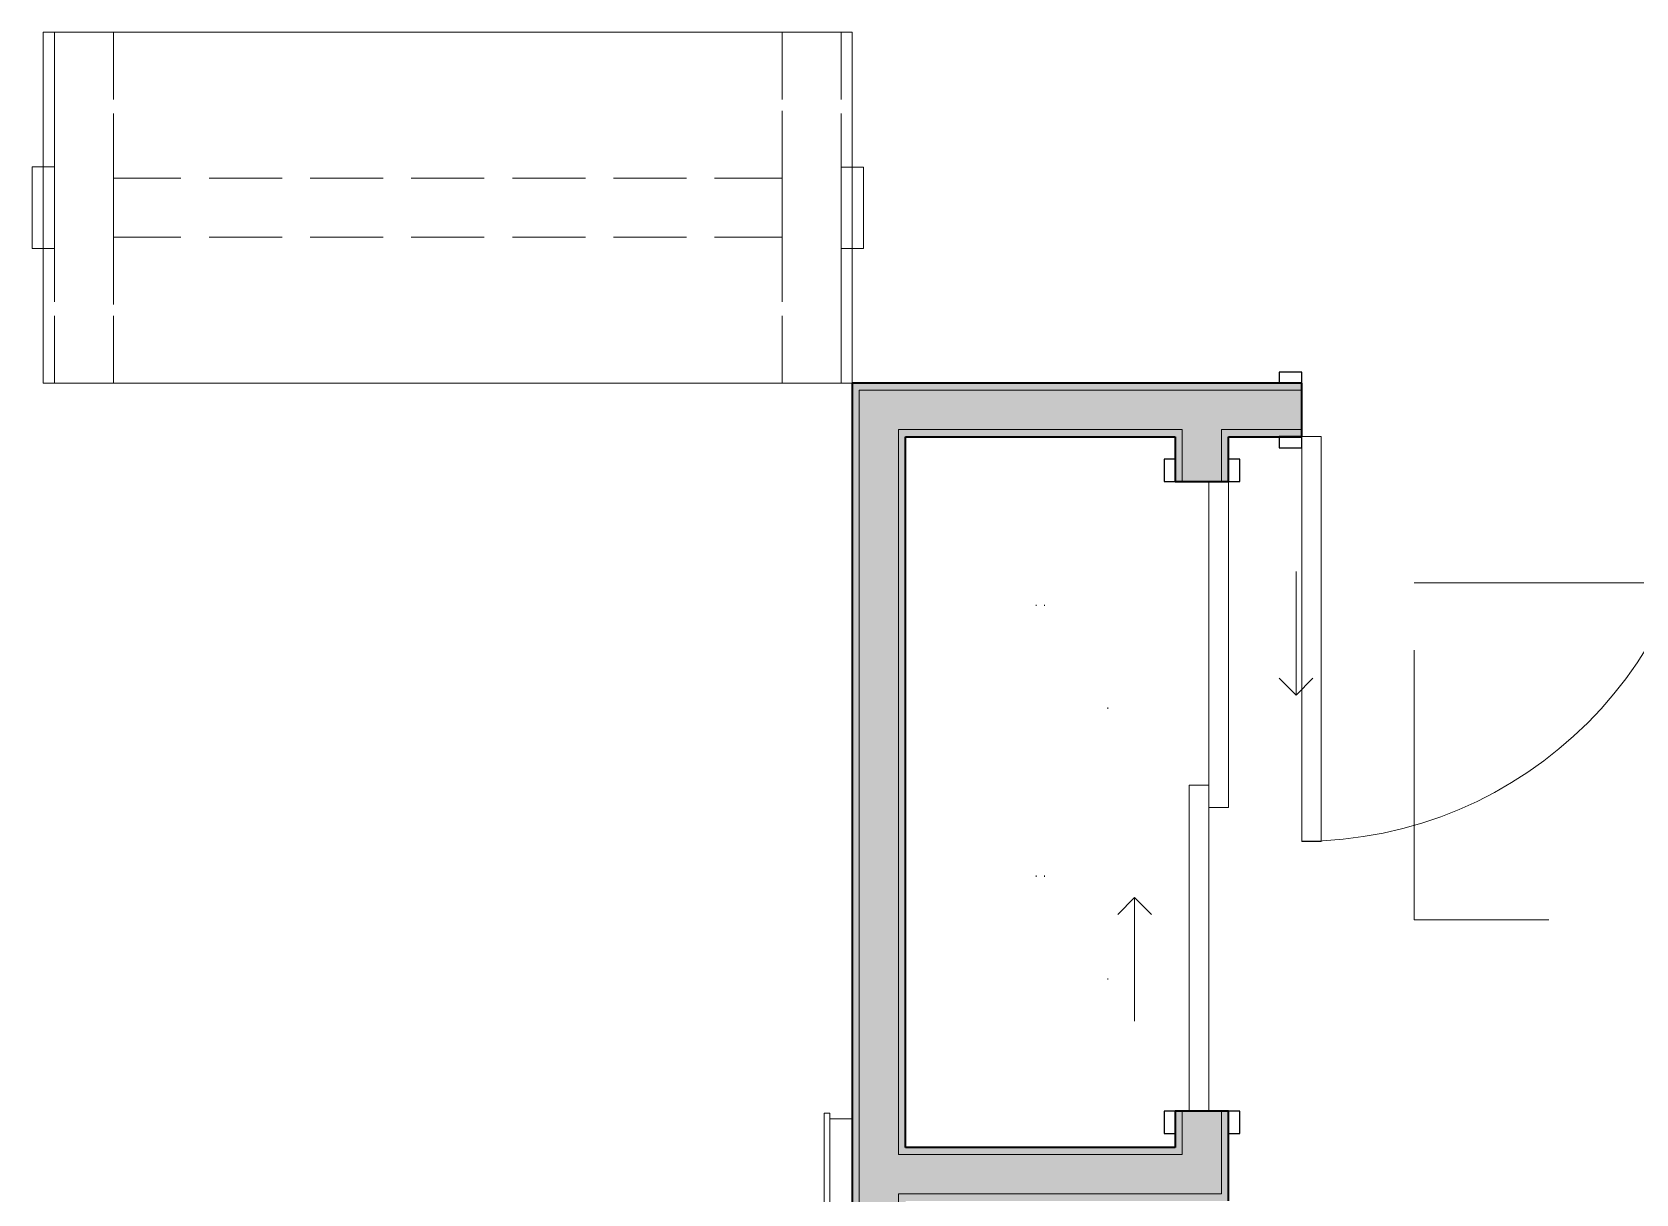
# Model space of a CAD drawing. Header units: inches. Extents: x 6 to 8416, y -388 to 6104.
# Drawn here: x 5099.2 to 5241.9, y 64.6 to 167.9 of the extents above; entities that cross this region are included whole.
import ezdxf

# ---------------------------------------------------------------- set-up
doc = ezdxf.new("R2010")
doc.units = ezdxf.units.IN
doc.header["$MEASUREMENT"] = 0
for name, pattern in [('Dash 1_16_', [48, 24, -24]), ('Dot 1_16_', [24, 0, -24]), ('Hidden 1_16_', [36, 24, -12]), ('Hidden 1_8_', [9, 6, -3])]:
    doc.linetypes.add(name, pattern=pattern)
for name, color, linetype, lineweight in [('A-DOOR', 31, 'Continuous', 18), ('A-DOOR-FRAM', 31, 'Continuous', 25), ('A-GENM', 13, 'Continuous', 18), ('A-WALL', 113, 'Continuous', 25), ('A-WALL-PATT', 111, 'Continuous', 35), ('I-WALL', 2, 'Continuous', 25), ('Q-CASE', 31, 'Continuous', 18), ('Q-SPCQ', 91, 'Continuous', 18)]:
    doc.layers.add(name, color=color, linetype=linetype, lineweight=lineweight)

# ---------------------------------------------------------------- blocks, each defined once
blk = doc.blocks.new('Unit-Double-Sliding-Flush-ICC ADA-AM - 56_ x 84_-FG-NR __U-S2 _ SLIDING CLOSET_-5466156-LEVEL 3 - PLAN Copy 1 Copy 1')
at = {"layer": 'A-DOOR', "lineweight": 9}
for p, q in [((-10.5, 14.875), (-9, 13.375)), ((-20, 13.375), (-9, 13.375)), ((-9, 13.375), (-10.5, 11.875)), ((1, 7.375), (-28, 7.375)), ((-28, 7.375), (-28, 5.625)), ((1, 7.375), (1, 5.625)), ((-28, 5.625), (-1, 5.625)), ((-1, 5.625), (1, 5.625)), ((1, 5.625), (-1, 5.625)), ((-1, 3.875), (-1, 5.625)), ((28, 5.625), (1, 5.625)), ((28, 3.875), (28, 5.625)), ((-1, 3.875), (28, 3.875)), ((9, -1), (10.5, 0.5)), ((10.5, -2.5), (9, -1)), ((20, -1), (9, -1))]:
    blk.add_line(p, q, dxfattribs=at)
at = {"layer": 'A-DOOR'}
for p, q in [((1, 7.375), (-28, 7.375)), ((-28, 7.375), (-28, 5.625)), ((1, 5.625), (1, 7.375)), ((-28, 5.625), (1, 5.625)), ((28, 5.625), (-1, 5.625)), ((-1, 5.625), (-1, 3.875)), ((28, 3.875), (28, 5.625)), ((-1, 3.875), (28, 3.875))]:
    blk.add_line(p, q, dxfattribs=at)
at = {"layer": 'A-DOOR-FRAM'}
for p, q in [((-28, 8.375), (-30, 8.375)), ((-30, 8.375), (-30, 7.375)), ((-30, 7.375), (-28, 7.375)), ((-28, 7.375), (-28, 8.375)), ((30, 8.375), (28, 8.375)), ((28, 8.375), (28, 7.375)), ((28, 7.375), (30, 7.375)), ((30, 7.375), (30, 8.375)), ((-28, 2.625), (-30, 2.625)), ((-30, 2.625), (-30, 1.625)), ((-30, 1.625), (-28, 1.625)), ((-28, 1.625), (-28, 2.625)), ((30, 2.625), (28, 2.625)), ((28, 2.625), (28, 1.625)), ((28, 1.625), (30, 1.625)), ((30, 1.625), (30, 2.625))]:
    blk.add_line(p, q, dxfattribs=at)
at = {"layer": 'A-DOOR-FRAM', "lineweight": 18}
for p, q in [((-28, 8.375), (-30, 8.375)), ((-30, 8.375), (-30, 7.375)), ((-30, 7.375), (-28, 7.375)), ((-28, 8.375), (-28, 7.375)), ((30, 8.375), (28, 8.375)), ((28, 8.375), (28, 7.375)), ((28, 7.375), (30, 7.375)), ((30, 8.375), (30, 7.375)), ((-28, 2.625), (-30, 2.625)), ((-30, 2.625), (-30, 1.625)), ((-30, 1.625), (-28, 1.625)), ((-28, 2.625), (-28, 1.625)), ((30, 2.625), (28, 2.625)), ((28, 2.625), (28, 1.625)), ((28, 1.625), (30, 1.625)), ((30, 2.625), (30, 1.625))]:
    blk.add_line(p, q, dxfattribs=at)
blk = doc.blocks.new('CW Closet Shelf-AM - CW Closet Shelf-AM-4421803-LEVEL 3 - PLAN Copy 1 Copy 1')
at = {"layer": 'Q-CASE', "linetype": 'Dot 1_16_', "lineweight": 9}
for p, q in [((-30.89, -42), (-30.89, -24)), ((-30.89, -24), (32.36, -24)), ((32.36, -24), (32.36, -42)), ((-30.89, -35.62), (32.36, -35.62)), ((-30.89, -36.37), (32.36, -36.37)), ((32.36, -42), (-30.89, -42))]:
    blk.add_line(p, q, dxfattribs=at)
blk = doc.blocks.new('Unit-Single-Flush-ICC ADA-AM - 36_ x 84_-NR _U-BE _ BED_-6494243-LEVEL 3 - PLAN Copy 1 Copy 1')
at = {"layer": 'A-DOOR'}
for p, q in [((16.25, 38.38), (18, 38.38)), ((16.25, 2.37), (16.25, 38.38)), ((18, 2.37), (18, 38.38)), ((16.25, 2.37), (18, 2.37))]:
    blk.add_line(p, q, dxfattribs=at)
at = {"layer": 'A-DOOR', "lineweight": 9}
blk.add_arc((18, 2.37), 36, 90, 180, dxfattribs=at)
at = {"layer": 'A-DOOR-FRAM'}
for p, q in [((-18, 3.37), (-20, 3.37)), ((-20, 3.37), (-20, 2.37)), ((-18, 2.37), (-18, 3.37)), ((20, 3.37), (18, 3.37)), ((18, 3.37), (18, 2.37)), ((20, 2.37), (20, 3.37)), ((-20, 2.37), (-18, 2.37)), ((18, 2.37), (20, 2.37)), ((-18, -2.38), (-20, -2.38)), ((-20, -2.38), (-20, -3.38)), ((-18, -3.38), (-18, -2.38)), ((20, -2.38), (18, -2.38)), ((18, -2.38), (18, -3.38)), ((20, -3.38), (20, -2.38)), ((-20, -3.38), (-18, -3.38)), ((18, -3.38), (20, -3.38))]:
    blk.add_line(p, q, dxfattribs=at)
at = {"layer": 'A-DOOR-FRAM', "lineweight": 18}
for p, q in [((-18, 3.37), (-20, 3.37)), ((-20, 3.37), (-20, 2.37)), ((-18, 3.37), (-18, 2.37)), ((20, 3.37), (18, 3.37)), ((18, 3.37), (18, 2.37)), ((20, 3.37), (20, 2.37)), ((-20, 2.37), (-18, 2.37)), ((18, 2.37), (20, 2.37)), ((-20, -3.38), (-20, -2.38)), ((-18, -2.38), (-20, -2.38)), ((-18, -3.38), (-18, -2.38)), ((18, -3.38), (18, -2.38)), ((20, -2.38), (18, -2.38)), ((20, -3.38), (20, -2.38)), ((-20, -3.38), (-18, -3.38)), ((18, -3.38), (20, -3.38))]:
    blk.add_line(p, q, dxfattribs=at)
blk = doc.blocks.new('GM IS - Type B_5 - island small AM - Type B - Island 4 - 6_ WIDE-V1122-LEVEL 3 - PLAN Copy 1 Copy 1')
at = {"layer": 'A-GENM', "lineweight": 9}
for p, q in [((0, 31.25), (-72, 31.25)), ((-72, 31.25), (-72, 0)), ((-72, 0), (-72, 31.25)), ((-72, 31.25), (0, 31.25)), ((0, 0), (0, 31.25)), ((0, 31.25), (0, 0)), ((-72, 0), (0, 0)), ((0, 0), (-72, 0))]:
    blk.add_line(p, q, dxfattribs=at)
at = {"layer": 'A-GENM', "linetype": 'Hidden 1_8_', "lineweight": 9}
for p, q in [((-71, 31.25), (-71, 0)), ((-65.75, 31.25), (-71, 31.25)), ((-71, 31.25), (-65.75, 31.25)), ((-71, 19.25), (-71, 31.25)), ((-71, 31.25), (-71, 0)), ((-65.75, 31.25), (-71, 31.25)), ((-71, 31.25), (-65.75, 31.25)), ((-71, 19.25), (-71, 31.25)), ((-71, 0), (-71, 31.25)), ((-71, 31.25), (-71, 0)), ((-71, 31.25), (-65.75, 31.25)), ((-65.75, 0), (-65.75, 31.25)), ((-65.75, 31.25), (-65.75, 18.25)), ((-65.75, 0), (-65.75, 31.25)), ((-65.75, 31.25), (-65.75, 18.25)), ((-65.75, 31.25), (-65.75, 0)), ((-6.25, 31.25), (-6.25, 0)), ((-1, 31.25), (-6.25, 31.25)), ((-6.25, 31.25), (-1, 31.25)), ((-6.25, 18.25), (-6.25, 31.25)), ((-6.25, 31.25), (-6.25, 0)), ((-6.25, 31.25), (-1, 31.25)), ((-1, 0), (-1, 31.25)), ((-1, 31.25), (-1, 19.25)), ((-1, 31.25), (-1, 0)), ((-71, 12), (-71, 19.25)), ((-71, 12), (-71, 19.25)), ((-1, 19.25), (-1, 12)), ((-6.25, 18.25), (-65.75, 18.25)), ((-65.75, 18.25), (-65.75, 13)), ((-65.75, 13), (-65.75, 18.25)), ((-65.75, 18.25), (-6.25, 18.25)), ((-65.75, 18.25), (-65.75, 13)), ((-65.75, 18.25), (-65.75, 13)), ((-65.75, 18.25), (-6.25, 18.25)), ((-6.25, 13), (-6.25, 18.25)), ((-6.25, 18.25), (-6.25, 13)), ((-6.25, 13), (-6.25, 18.25)), ((-65.75, 13), (-6.25, 13)), ((-6.25, 13), (-65.75, 13)), ((-65.75, 13), (-65.75, 0)), ((-65.75, 13), (-65.75, 0)), ((-6.25, 13), (-65.75, 13)), ((-6.25, 0), (-6.25, 13)), ((-71, 0), (-71, 12)), ((-71, 0), (-71, 12)), ((-1, 12), (-1, 0)), ((-71, 0), (-65.75, 0)), ((-65.75, 0), (-71, 0)), ((-71, 0), (-65.75, 0)), ((-65.75, 0), (-71, 0)), ((-71, 0), (-65.75, 0)), ((-6.25, 0), (-1, 0)), ((-1, 0), (-6.25, 0)), ((-6.25, 0), (-1, 0))]:
    blk.add_line(p, q, dxfattribs=at)
blk = doc.blocks.new('GM Outlet Zone-AM - GM Outlet Zone-AM-V1123-LEVEL 3 - PLAN Copy 1 Copy 1')
at = {"layer": 'A-GENM', "linetype": 'Dash 1_16_', "lineweight": 9}
for p, q in [((-3.62, 0), (3.63, 0)), ((3.63, 0), (-3.62, 0)), ((-3.62, -1), (-3.62, 0)), ((-3.62, 0), (-3.62, -1)), ((-3.62, -2), (-3.62, -1)), ((-3.62, -1), (-3.62, -2)), ((3.63, 0), (3.63, -1)), ((3.63, 0), (3.63, -1)), ((3.63, -1), (3.63, -2)), ((3.63, -1), (3.63, -2)), ((-3.62, -2), (3.63, -2)), ((3.63, -2), (-3.62, -2))]:
    blk.add_line(p, q, dxfattribs=at)
blk = doc.blocks.new('GM Outlet Zone-AM - GM Outlet Zone-AM-V1124-LEVEL 3 - PLAN Copy 1 Copy 1')
at = {"layer": 'A-GENM', "linetype": 'Dash 1_16_', "lineweight": 9}
for p, q in [((-3.62, 0), (3.63, 0)), ((3.63, 0), (-3.62, 0)), ((-3.62, -1), (-3.62, 0)), ((-3.62, 0), (-3.62, -1)), ((-3.62, -2), (-3.62, -1)), ((-3.62, -1), (-3.62, -2)), ((3.63, 0), (3.63, -1)), ((3.63, 0), (3.63, -1)), ((3.63, -1), (3.63, -2)), ((3.63, -1), (3.63, -2)), ((-3.62, -2), (3.63, -2)), ((3.63, -2), (-3.62, -2))]:
    blk.add_line(p, q, dxfattribs=at)
blk = doc.blocks.new('FR TV-AM - 50_-1978724-LEVEL 3 - PLAN Copy 1 Copy 1')
at = {"layer": 'Q-SPCQ'}
for p, q in [((23.75, 0), (-19.25, 0)), ((-19.25, 0), (-19.25, -2)), ((23.75, -2), (23.75, 0)), ((-19.25, -2), (-19.75, -2)), ((-19.75, -2), (-19.75, -2.5)), ((-19.75, -2.5), (24.25, -2.5)), ((-19.75, -2.5), (24.25, -2.5)), ((-19.25, -2), (23.75, -2)), ((24.25, -2), (23.75, -2)), ((24.25, -2.5), (24.25, -2))]:
    blk.add_line(p, q, dxfattribs=at)
blk = doc.blocks.new('z Nested-Clearance-Plumbing-AM - Clearance-V1133-LEVEL 3 - PLAN Copy 1 Copy 1')
at = {"layer": 'A-GENM', "linetype": 'Hidden 1_16_', "lineweight": 9}
for p, q in [((-15, -48), (-15, 0)), ((-15, 0), (-0.84, 0)), ((-0.75, 0), (-0.52, 0)), ((-0.52, 0), (0.49, 0)), ((0.49, 0), (0.75, 0)), ((0.75, 0), (15, 0)), ((15, 0), (15, -48)), ((15, -48), (-15, -48))]:
    blk.add_line(p, q, dxfattribs=at)

msp = doc.modelspace()

# ---------------------------------------------------------------- hatches: boundary and pattern name
at = {"layer": 'A-WALL-PATT', "transparency": 33554560}
h = msp.add_hatch(color=10, dxfattribs=at)
h.paths.add_polyline_path([(5380.16533733, 136.06077679), (5380.16533733, 136.68577679), (5353.54033733, 136.68577679), (5353.54033733, 136.06077679), (5354.55053685, 136.06077679)])
h.paths.add_polyline_path([(5345.79033733, 136.06077679), (5350.04033733, 136.06077679), (5350.04033733, 136.68577679), (5345.79033733, 136.68577679)])
h.paths.add_polyline_path([(5309.79033733, 136.06077679), (5309.79033733, 136.68577679), (5248.16533733, 136.68577679), (5248.16533733, 136.06077679), (5287.06553685, 136.06077679)])
h.paths.add_polyline_path([(5212.16533733, 136.06077679), (5212.16533733, 136.68577679), (5172.16533733, 136.68577679), (5172.16533733, 136.06077679), (5172.79033733, 136.06077679)])
for points in [[(5172.16533733, -23.18922321), (5172.79033733, -23.18922321), (5172.79033733, 136.06077679), (5172.16533733, 136.06077679), (5172.16533733, 16.20356081)], [(5176.91533733, 68.06077679), (5201.54033733, 68.06077679), (5201.54033733, 68.68577679), (5176.91533733, 68.68577679)]]:
    msp.add_hatch(color=10, dxfattribs=at).paths.add_polyline_path(points)
at = {"layer": 'A-WALL-PATT', "lineweight": 25, "transparency": 33554560}
h = msp.add_hatch(color=10, dxfattribs=at)
h.paths.add_polyline_path([(5380.16533733, 131.93577679), (5380.16533733, 132.56077679), (5357.54033733, 132.56077679), (5357.54033733, 131.93577679), (5358.16533733, 131.93577679)])
h.paths.add_polyline_path([(5353.41533733, 131.93577679), (5354.04033733, 131.93577679), (5354.04033733, 132.56077679), (5345.79033733, 132.56077679), (5345.79033733, 131.93577679)])
h.paths.add_polyline_path([(5309.79033733, 131.93577679), (5309.79033733, 132.56077679), (5281.29033733, 132.56077679), (5281.29033733, 131.93577679), (5287.06553685, 131.93577679)])
h.paths.add_polyline_path([(5275.16533733, 131.93577679), (5275.79033733, 131.93577679), (5275.79033733, 132.56077679), (5248.16533733, 132.56077679), (5248.16533733, 131.93577679), (5270.19428685, 131.93577679)])
h.paths.add_polyline_path([(5201.54033733, 131.93577679), (5201.54033733, 132.56077679), (5176.29033733, 132.56077679), (5176.29033733, 131.93577679), (5200.91533733, 131.93577679)])
h.paths.add_polyline_path([(5212.16533733, 131.93577679), (5212.16533733, 132.56077679), (5205.04033733, 132.56077679), (5205.04033733, 131.93577679), (5205.66533733, 131.93577679)])
h = msp.add_hatch(color=10, dxfattribs=at)
h.paths.add_polyline_path([(5176.29033733, -23.18922321), (5176.91533733, -23.18922321), (5176.91533733, 64.56077679), (5176.29033733, 64.56077679), (5176.29033733, 16.20356081)])
h.paths.add_polyline_path([(5176.29033733, 68.06077679), (5176.91533733, 68.06077679), (5176.91533733, 131.93577679), (5176.29033733, 131.93577679), (5176.29033733, 94.93056081)])
at = {"layer": 'A-WALL-PATT', "transparency": 33554560}
h = msp.add_hatch(color=10, dxfattribs=at)
h.paths.add_polyline_path([(5200.91533733, 68.68577679), (5201.54033733, 68.68577679), (5201.54033733, 71.93577679), (5200.91533733, 71.93577679)])
h.paths.add_polyline_path([(5200.91533733, 127.93577679), (5201.54033733, 127.93577679), (5201.54033733, 131.93577679), (5200.91533733, 131.93577679)])
at = {"layer": 'A-WALL-PATT', "lineweight": 25, "transparency": 33554560}
h = msp.add_hatch(color=10, dxfattribs=at)
h.paths.add_polyline_path([(5205.66533733, 64.56077679), (5205.66533733, 71.93577679), (5205.04033733, 71.93577679), (5205.04033733, 64.56077679)])
h.paths.add_polyline_path([(5205.04033733, 127.93577679), (5205.66533733, 127.93577679), (5205.66533733, 131.93577679), (5205.04033733, 131.93577679)])
msp.add_hatch(color=10, dxfattribs=at).paths.add_polyline_path([(5176.91533733, 63.93577679), (5205.66533733, 63.93577679), (5205.66533733, 64.56077679), (5176.91533733, 64.56077679)])
at = {"layer": 'I-WALL', "transparency": 33554560}
h = msp.add_hatch(color=10, dxfattribs=at)
h.paths.add_polyline_path([(5380.16533733, 132.56077679), (5380.16533733, 136.06077679), (5345.79033733, 136.06077679), (5345.79033733, 132.56077679), (5357.54033733, 132.56077679)])
h.paths.add_polyline_path([(5309.79033733, 132.56077679), (5309.79033733, 136.06077679), (5248.16533733, 136.06077679), (5248.16533733, 132.56077679), (5287.06553685, 132.56077679)])
h.paths.add_polyline_path([(5212.16533733, 132.56077679), (5212.16533733, 136.06077679), (5172.79033733, 136.06077679), (5172.79033733, 132.56077679), (5205.04033733, 132.56077679)])
for points in [[(5176.29033733, -23.18922321), (5176.29033733, 132.56077679), (5172.79033733, 132.56077679), (5172.79033733, -23.18922321)], [(5205.04033733, 64.56077679), (5205.04033733, 68.06077679), (5176.29033733, 68.06077679), (5176.29033733, 64.56077679), (5176.91533733, 64.56077679)]]:
    msp.add_hatch(color=10, dxfattribs=at).paths.add_polyline_path(points)
h = msp.add_hatch(color=10, dxfattribs=at)
h.paths.add_polyline_path([(5205.04033733, 68.06077679), (5205.04033733, 71.93577679), (5201.54033733, 71.93577679), (5201.54033733, 68.06077679)])
h.paths.add_polyline_path([(5205.04033733, 127.93577679), (5205.04033733, 132.56077679), (5201.54033733, 132.56077679), (5201.54033733, 127.93577679)])

# ---------------------------------------------------------------- linework, layer by layer
at = {"layer": 'A-WALL', "lineweight": 9}
for p, q in [((5212.16533733, 136.06077679), (5172.79033733, 136.06077679)), ((5172.79033733, 136.06077679), (5172.79033733, -23.18922321)), ((5201.54033733, 132.56077679), (5176.29033733, 132.56077679)), ((5176.29033733, 132.56077679), (5176.29033733, 68.06077679)), ((5201.54033733, 132.56077679), (5201.54033733, 127.93577679)), ((5212.16533733, 132.56077679), (5205.04033733, 132.56077679)), ((5205.04033733, 132.56077679), (5205.04033733, 127.93577679)), ((5201.54033733, 71.93577679), (5201.54033733, 68.06077679)), ((5205.04033733, 71.93577679), (5205.04033733, 64.56077679)), ((5201.54033733, 68.06077679), (5176.29033733, 68.06077679)), ((5205.04033733, 64.56077679), (5176.29033733, 64.56077679)), ((5176.29033733, 64.56077679), (5176.29033733, -23.18922321))]:
    msp.add_line(p, q, dxfattribs=at)
at = {"layer": 'I-WALL', "lineweight": 35}
for p, q in [((5212.16533733, 136.68577679), (5172.16533733, 136.68577679)), ((5172.16533733, 136.68577679), (5172.16533733, -23.18922321)), ((5212.16533733, 131.93577679), (5212.16533733, 136.68577679)), ((5176.91533733, 131.93577679), (5200.91533733, 131.93577679)), ((5176.91533733, 68.68577679), (5176.91533733, 131.93577679)), ((5200.91533733, 131.93577679), (5200.91533733, 127.93577679)), ((5205.66533733, 131.93577679), (5212.16533733, 131.93577679)), ((5205.66533733, 127.93577679), (5205.66533733, 131.93577679)), ((5200.91533733, 127.93577679), (5205.66533733, 127.93577679)), ((5205.66533733, 71.93577679), (5200.91533733, 71.93577679)), ((5200.91533733, 71.93577679), (5200.91533733, 68.68577679)), ((5205.66533733, 63.93577679), (5205.66533733, 71.93577679)), ((5200.91533733, 68.68577679), (5176.91533733, 68.68577679))]:
    msp.add_line(p, q, dxfattribs=at)

# ---------------------------------------------------------------- block references
at = {"layer": 'A-DOOR'}
for name, p, rotation in [('Unit-Single-Flush-ICC ADA-AM - 36_ x 84_-NR _U-BE _ BED_-6494243-LEVEL 3 - PLAN Copy 1 Copy 1', (5230.16533733, 134.31077679), 180), ('Unit-Double-Sliding-Flush-ICC ADA-AM - 56_ x 84_-FG-NR __U-S2 _ SLIDING CLOSET_-5466156-LEVEL 3 - PLAN Copy 1 Copy 1', (5198.29033733, 99.93577679), 270.000000000002)]:
    msp.add_blockref(name, p, dxfattribs=dict(at, rotation=rotation))
at = {"layer": 'A-GENM', "linetype": 'Hidden 1_8_', "lineweight": 9, "rotation": 180}
msp.add_blockref('GM IS - Type B_5 - island small AM - Type B - Island 4 - 6_ WIDE-V1122-LEVEL 3 - PLAN Copy 1 Copy 1', (5100.16533733, 167.93577679), dxfattribs=at)
at = {"layer": 'A-GENM'}
for name, p, rotation in [('GM Outlet Zone-AM - GM Outlet Zone-AM-V1124-LEVEL 3 - PLAN Copy 1 Copy 1', (5099.16533733, 152.31077679), 89.99999999999935), ('GM Outlet Zone-AM - GM Outlet Zone-AM-V1123-LEVEL 3 - PLAN Copy 1 Copy 1', (5173.16533733, 152.31077679), 269.999999999999)]:
    msp.add_blockref(name, p, dxfattribs=dict(at, rotation=rotation))
at = {"layer": 'A-GENM', "linetype": 'Hidden 1_16_', "lineweight": 9, "rotation": 269.9999999999983}
msp.add_blockref('z Nested-Clearance-Plumbing-AM - Clearance-V1133-LEVEL 3 - PLAN Copy 1 Copy 1', (5270.16533733, 103.93577679), dxfattribs=at)
at = {"layer": 'Q-CASE', "rotation": 89.99999999999962}
msp.add_blockref('CW Closet Shelf-AM - CW Closet Shelf-AM-4421803-LEVEL 3 - PLAN Copy 1 Copy 1', (5152.91533733, 99.57307187), dxfattribs=at)
at = {"layer": 'Q-SPCQ', "rotation": 270.0000000000007}
msp.add_blockref('FR TV-AM - 50_-1978724-LEVEL 3 - PLAN Copy 1 Copy 1', (5172.16533733, 51.98315057), dxfattribs=at)

doc.saveas('drawing.dxf')
